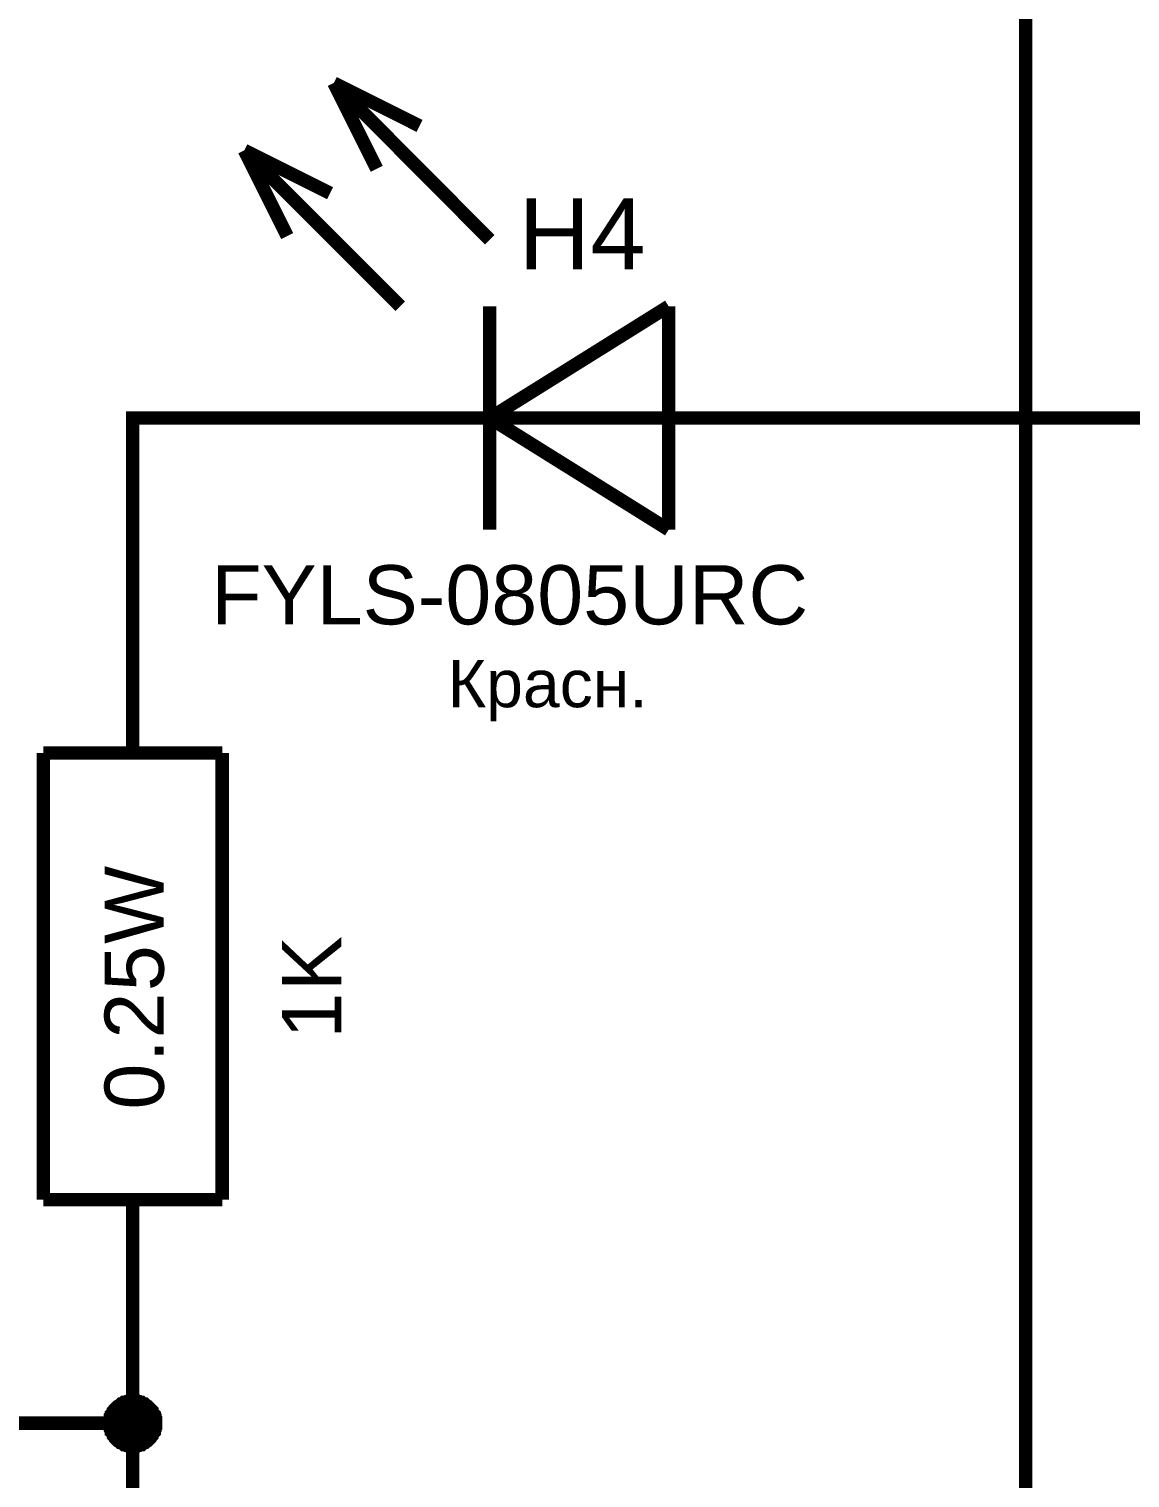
# Model space of a CAD drawing. Header units: millimetres. Extents: x -2024 to 917, y -725 to 13.
# Drawn here: x 369.8 to 394.45, y -640.02 to -607.58 of the extents above; entities that cross this region are included whole.
import ezdxf

# ---------------------------------------------------------------- set-up
doc = ezdxf.new("R2010")
doc.units = ezdxf.units.MM
doc.layers.add('Sheet', color=255, linetype='Continuous')
doc.styles.get("Standard").update_dxf_attribs({"font": 'arial.ttf'})

msp = doc.modelspace()

# ---------------------------------------------------------------- linework, layer by layer
at = {"layer": 'Sheet'}
for points, const_width in [([(372.125, -638.79), (362.128, -638.79), (362.128, -538.791)], 0.3), ([(392.119, -598.801), (392.119, -641.291)], 0.3), ([(380.119, -612.296), (376.627, -608.786)], 0.3), ([(377.587, -610.706), (376.627, -608.786)], 0.3), ([(376.627, -608.786), (378.547, -609.746)], 0.3), ([(378.116, -613.786), (374.624, -610.292)], 0.3), ([(375.584, -612.213), (374.624, -610.292)], 0.3), ([(374.624, -610.292), (376.544, -611.253)], 0.3), ([(380.119, -616.287), (384.124, -613.786)], 0.3), ([(380.119, -613.786), (380.119, -618.787)], 0.3), ([(384.124, -613.786), (384.124, -618.787)], 0.3), ([(377.123, -616.287), (372.125, -616.287), (372.125, -621.287)], 0.3), ([(379.623, -616.287), (377.123, -616.287)], 0.3), ([(384.621, -616.287), (379.623, -616.287)], 0.3), ([(384.124, -618.787), (380.119, -616.287)], 0.3), ([(384.621, -616.287), (387.12, -616.287)], 0.3), ([(404.615, -616.287), (387.12, -616.287)], 0.3), ([(372.125, -623.788), (372.125, -621.287)], 0.3), ([(370.122, -623.788), (374.128, -623.788)], 0.3), ([(370.122, -633.789), (370.122, -623.788)], 0.3), ([(374.128, -633.789), (374.128, -623.788)], 0.3), ([(370.122, -633.789), (374.128, -633.789)], 0.3), ([(372.125, -633.789), (372.125, -636.29)], 0.3), ([(372.125, -641.291), (372.125, -638.79), (372.125, -636.29)], 0.3), ([(371.612, -638.79), (371.612, -638.757), (371.612, -638.741), (371.612, -638.707), (371.628, -638.691), (371.628, -638.658), (371.628, -638.641), (371.645, -638.625), (371.645, -638.592), (371.662, -638.575), (371.678, -638.558), (371.695, -638.525), (371.695, -638.509), (371.711, -638.492), (371.728, -638.476), (371.744, -638.459), (371.761, -638.442), (371.777, -638.426), (371.794, -638.409), (371.827, -638.393), (371.844, -638.376), (371.86, -638.36), (371.877, -638.36), (371.91, -638.343), (371.926, -638.327), (371.943, -638.327), (371.976, -638.31), (371.993, -638.31), (372.026, -638.31), (372.042, -638.293), (372.075, -638.293), (372.092, -638.293), (372.125, -638.293)], 0.3), ([(371.612, -638.79), (371.612, -638.757), (371.612, -638.741), (371.612, -638.707), (371.628, -638.691), (371.628, -638.658), (371.628, -638.641), (371.645, -638.625), (371.645, -638.592), (371.662, -638.575), (371.678, -638.558), (371.695, -638.525), (371.695, -638.509), (371.711, -638.492), (371.728, -638.476), (371.744, -638.459), (371.761, -638.442), (371.777, -638.426), (371.794, -638.409), (371.827, -638.393), (371.844, -638.376), (371.86, -638.36), (371.877, -638.36), (371.91, -638.343), (371.926, -638.327), (371.943, -638.327), (371.976, -638.31), (371.993, -638.31), (372.026, -638.31), (372.042, -638.293), (372.075, -638.293), (372.092, -638.293), (372.125, -638.293)], 0.3), ([(371.612, -638.79), (371.612, -638.757), (371.612, -638.741), (371.612, -638.707), (371.628, -638.691), (371.628, -638.658), (371.628, -638.641), (371.645, -638.625), (371.645, -638.592), (371.662, -638.575), (371.678, -638.558), (371.695, -638.525), (371.695, -638.509), (371.711, -638.492), (371.728, -638.476), (371.744, -638.459), (371.761, -638.442), (371.777, -638.426), (371.794, -638.409), (371.827, -638.393), (371.844, -638.376), (371.86, -638.36), (371.877, -638.36), (371.91, -638.343), (371.926, -638.327), (371.943, -638.327), (371.976, -638.31), (371.993, -638.31), (372.026, -638.31), (372.042, -638.293), (372.075, -638.293), (372.092, -638.293), (372.125, -638.293)], 0.3), ([(371.612, -638.79), (371.612, -638.757), (371.612, -638.741), (371.612, -638.707), (371.628, -638.691), (371.628, -638.658), (371.628, -638.641), (371.645, -638.625), (371.645, -638.592), (371.662, -638.575), (371.678, -638.558), (371.695, -638.525), (371.695, -638.509), (371.711, -638.492), (371.728, -638.476), (371.744, -638.459), (371.761, -638.442), (371.777, -638.426), (371.794, -638.409), (371.827, -638.393), (371.844, -638.376), (371.86, -638.36), (371.877, -638.36), (371.91, -638.343), (371.926, -638.327), (371.943, -638.327), (371.976, -638.31), (371.993, -638.31), (372.026, -638.31), (372.042, -638.293), (372.075, -638.293), (372.092, -638.293), (372.125, -638.293)], 0.3), ([(371.612, -638.79), (371.612, -638.757), (371.612, -638.741), (371.612, -638.707), (371.628, -638.691), (371.628, -638.658), (371.628, -638.641), (371.645, -638.625), (371.645, -638.592), (371.662, -638.575), (371.678, -638.558), (371.695, -638.525), (371.695, -638.509), (371.711, -638.492), (371.728, -638.476), (371.744, -638.459), (371.761, -638.442), (371.777, -638.426), (371.794, -638.409), (371.827, -638.393), (371.844, -638.376), (371.86, -638.36), (371.877, -638.36), (371.91, -638.343), (371.926, -638.327), (371.943, -638.327), (371.976, -638.31), (371.993, -638.31), (372.026, -638.31), (372.042, -638.293), (372.075, -638.293), (372.092, -638.293), (372.125, -638.293)], 0.0991), ([(371.612, -638.79), (371.612, -638.757), (371.612, -638.741), (371.612, -638.707), (371.628, -638.691), (371.628, -638.658), (371.628, -638.641), (371.645, -638.625), (371.645, -638.592), (371.662, -638.575), (371.678, -638.558), (371.695, -638.525), (371.695, -638.509), (371.711, -638.492), (371.728, -638.476), (371.744, -638.459), (371.761, -638.442), (371.777, -638.426), (371.794, -638.409), (371.827, -638.393), (371.844, -638.376), (371.86, -638.36), (371.877, -638.36), (371.91, -638.343), (371.926, -638.327), (371.943, -638.327), (371.976, -638.31), (371.993, -638.31), (372.026, -638.31), (372.042, -638.293), (372.075, -638.293), (372.092, -638.293), (372.125, -638.293)], 0.0991), ([(371.612, -638.79), (371.612, -638.757), (371.612, -638.741), (371.612, -638.707), (371.628, -638.691), (371.628, -638.658), (371.628, -638.641), (371.645, -638.625), (371.645, -638.592), (371.662, -638.575), (371.678, -638.558), (371.695, -638.525), (371.695, -638.509), (371.711, -638.492), (371.728, -638.476), (371.744, -638.459), (371.761, -638.442), (371.777, -638.426), (371.794, -638.409), (371.827, -638.393), (371.844, -638.376), (371.86, -638.36), (371.877, -638.36), (371.91, -638.343), (371.926, -638.327), (371.943, -638.327), (371.976, -638.31), (371.993, -638.31), (372.026, -638.31), (372.042, -638.293), (372.075, -638.293), (372.092, -638.293), (372.125, -638.293)], 0.0991), ([(371.612, -638.79), (371.612, -638.757), (371.612, -638.741), (371.612, -638.707), (371.628, -638.691), (371.628, -638.658), (371.628, -638.641), (371.645, -638.625), (371.645, -638.592), (371.662, -638.575), (371.678, -638.558), (371.695, -638.525), (371.695, -638.509), (371.711, -638.492), (371.728, -638.476), (371.744, -638.459), (371.761, -638.442), (371.777, -638.426), (371.794, -638.409), (371.827, -638.393), (371.844, -638.376), (371.86, -638.36), (371.877, -638.36), (371.91, -638.343), (371.926, -638.327), (371.943, -638.327), (371.976, -638.31), (371.993, -638.31), (372.026, -638.31), (372.042, -638.293), (372.075, -638.293), (372.092, -638.293), (372.125, -638.293)], 0.0991), ([(372.125, -638.293), (372.125, -638.293)], 0.3), ([(372.125, -638.293), (372.158, -638.293), (372.175, -638.293), (372.208, -638.293), (372.224, -638.31), (372.257, -638.31), (372.274, -638.31), (372.307, -638.327), (372.324, -638.327), (372.34, -638.343), (372.373, -638.36), (372.39, -638.36), (372.406, -638.376), (372.423, -638.393), (372.456, -638.409), (372.473, -638.426), (372.489, -638.442), (372.506, -638.459), (372.522, -638.476), (372.539, -638.492), (372.555, -638.509), (372.555, -638.525), (372.572, -638.558), (372.588, -638.575), (372.605, -638.592), (372.605, -638.625), (372.621, -638.641), (372.621, -638.658), (372.621, -638.691), (372.638, -638.707), (372.638, -638.741), (372.638, -638.757), (372.638, -638.79)], 0.3), ([(372.125, -638.293), (372.125, -638.293)], 0.3), ([(372.125, -638.293), (372.158, -638.293), (372.175, -638.293), (372.208, -638.293), (372.224, -638.31), (372.257, -638.31), (372.274, -638.31), (372.307, -638.327), (372.324, -638.327), (372.34, -638.343), (372.373, -638.36), (372.39, -638.36), (372.406, -638.376), (372.423, -638.393), (372.456, -638.409), (372.473, -638.426), (372.489, -638.442), (372.506, -638.459), (372.522, -638.476), (372.539, -638.492), (372.555, -638.509), (372.555, -638.525), (372.572, -638.558), (372.588, -638.575), (372.605, -638.592), (372.605, -638.625), (372.621, -638.641), (372.621, -638.658), (372.621, -638.691), (372.638, -638.707), (372.638, -638.741), (372.638, -638.757), (372.638, -638.79)], 0.3), ([(372.125, -638.293), (372.125, -638.293)], 0.3), ([(372.125, -638.293), (372.158, -638.293), (372.175, -638.293), (372.208, -638.293), (372.224, -638.31), (372.257, -638.31), (372.274, -638.31), (372.307, -638.327), (372.324, -638.327), (372.34, -638.343), (372.373, -638.36), (372.39, -638.36), (372.406, -638.376), (372.423, -638.393), (372.456, -638.409), (372.473, -638.426), (372.489, -638.442), (372.506, -638.459), (372.522, -638.476), (372.539, -638.492), (372.555, -638.509), (372.555, -638.525), (372.572, -638.558), (372.588, -638.575), (372.605, -638.592), (372.605, -638.625), (372.621, -638.641), (372.621, -638.658), (372.621, -638.691), (372.638, -638.707), (372.638, -638.741), (372.638, -638.757), (372.638, -638.79)], 0.3), ([(372.125, -638.293), (372.125, -638.293)], 0.3), ([(372.125, -638.293), (372.158, -638.293), (372.175, -638.293), (372.208, -638.293), (372.224, -638.31), (372.257, -638.31), (372.274, -638.31), (372.307, -638.327), (372.324, -638.327), (372.34, -638.343), (372.373, -638.36), (372.39, -638.36), (372.406, -638.376), (372.423, -638.393), (372.456, -638.409), (372.473, -638.426), (372.489, -638.442), (372.506, -638.459), (372.522, -638.476), (372.539, -638.492), (372.555, -638.509), (372.555, -638.525), (372.572, -638.558), (372.588, -638.575), (372.605, -638.592), (372.605, -638.625), (372.621, -638.641), (372.621, -638.658), (372.621, -638.691), (372.638, -638.707), (372.638, -638.741), (372.638, -638.757), (372.638, -638.79)], 0.3), ([(372.125, -638.293), (372.125, -638.293)], 0.0991), ([(372.125, -638.293), (372.158, -638.293), (372.175, -638.293), (372.208, -638.293), (372.224, -638.31), (372.257, -638.31), (372.274, -638.31), (372.307, -638.327), (372.324, -638.327), (372.34, -638.343), (372.373, -638.36), (372.39, -638.36), (372.406, -638.376), (372.423, -638.393), (372.456, -638.409), (372.473, -638.426), (372.489, -638.442), (372.506, -638.459), (372.522, -638.476), (372.539, -638.492), (372.555, -638.509), (372.555, -638.525), (372.572, -638.558), (372.588, -638.575), (372.605, -638.592), (372.605, -638.625), (372.621, -638.641), (372.621, -638.658), (372.621, -638.691), (372.638, -638.707), (372.638, -638.741), (372.638, -638.757), (372.638, -638.79)], 0.0991), ([(372.125, -638.293), (372.125, -638.293)], 0.0991), ([(372.125, -638.293), (372.158, -638.293), (372.175, -638.293), (372.208, -638.293), (372.224, -638.31), (372.257, -638.31), (372.274, -638.31), (372.307, -638.327), (372.324, -638.327), (372.34, -638.343), (372.373, -638.36), (372.39, -638.36), (372.406, -638.376), (372.423, -638.393), (372.456, -638.409), (372.473, -638.426), (372.489, -638.442), (372.506, -638.459), (372.522, -638.476), (372.539, -638.492), (372.555, -638.509), (372.555, -638.525), (372.572, -638.558), (372.588, -638.575), (372.605, -638.592), (372.605, -638.625), (372.621, -638.641), (372.621, -638.658), (372.621, -638.691), (372.638, -638.707), (372.638, -638.741), (372.638, -638.757), (372.638, -638.79)], 0.0991), ([(372.125, -638.293), (372.125, -638.293)], 0.0991), ([(372.125, -638.293), (372.158, -638.293), (372.175, -638.293), (372.208, -638.293), (372.224, -638.31), (372.257, -638.31), (372.274, -638.31), (372.307, -638.327), (372.324, -638.327), (372.34, -638.343), (372.373, -638.36), (372.39, -638.36), (372.406, -638.376), (372.423, -638.393), (372.456, -638.409), (372.473, -638.426), (372.489, -638.442), (372.506, -638.459), (372.522, -638.476), (372.539, -638.492), (372.555, -638.509), (372.555, -638.525), (372.572, -638.558), (372.588, -638.575), (372.605, -638.592), (372.605, -638.625), (372.621, -638.641), (372.621, -638.658), (372.621, -638.691), (372.638, -638.707), (372.638, -638.741), (372.638, -638.757), (372.638, -638.79)], 0.0991), ([(372.125, -638.293), (372.125, -638.293)], 0.0991), ([(372.125, -638.293), (372.158, -638.293), (372.175, -638.293), (372.208, -638.293), (372.224, -638.31), (372.257, -638.31), (372.274, -638.31), (372.307, -638.327), (372.324, -638.327), (372.34, -638.343), (372.373, -638.36), (372.39, -638.36), (372.406, -638.376), (372.423, -638.393), (372.456, -638.409), (372.473, -638.426), (372.489, -638.442), (372.506, -638.459), (372.522, -638.476), (372.539, -638.492), (372.555, -638.509), (372.555, -638.525), (372.572, -638.558), (372.588, -638.575), (372.605, -638.592), (372.605, -638.625), (372.621, -638.641), (372.621, -638.658), (372.621, -638.691), (372.638, -638.707), (372.638, -638.741), (372.638, -638.757), (372.638, -638.79)], 0.0991), ([(372.125, -639.304), (372.092, -639.304), (372.075, -639.304), (372.042, -639.304), (372.026, -639.287), (371.993, -639.287), (371.976, -639.287), (371.943, -639.27), (371.926, -639.27), (371.91, -639.254), (371.877, -639.237), (371.86, -639.221), (371.844, -639.221), (371.827, -639.204), (371.794, -639.188), (371.777, -639.171), (371.761, -639.155), (371.744, -639.138), (371.728, -639.121), (371.711, -639.088), (371.695, -639.072), (371.695, -639.055), (371.678, -639.039), (371.662, -639.005), (371.645, -638.989), (371.645, -638.972), (371.628, -638.939), (371.628, -638.923), (371.628, -638.89), (371.612, -638.873), (371.612, -638.84), (371.612, -638.823), (371.612, -638.79)], 0.3), ([(371.612, -638.79), (371.612, -638.79)], 0.3), ([(372.125, -639.304), (372.092, -639.304), (372.075, -639.304), (372.042, -639.304), (372.026, -639.287), (371.993, -639.287), (371.976, -639.287), (371.943, -639.27), (371.926, -639.27), (371.91, -639.254), (371.877, -639.237), (371.86, -639.221), (371.844, -639.221), (371.827, -639.204), (371.794, -639.188), (371.777, -639.171), (371.761, -639.155), (371.744, -639.138), (371.728, -639.121), (371.711, -639.088), (371.695, -639.072), (371.695, -639.055), (371.678, -639.039), (371.662, -639.005), (371.645, -638.989), (371.645, -638.972), (371.628, -638.939), (371.628, -638.923), (371.628, -638.89), (371.612, -638.873), (371.612, -638.84), (371.612, -638.823), (371.612, -638.79)], 0.3), ([(371.612, -638.79), (371.612, -638.79)], 0.3), ([(372.125, -639.304), (372.092, -639.304), (372.075, -639.304), (372.042, -639.304), (372.026, -639.287), (371.993, -639.287), (371.976, -639.287), (371.943, -639.27), (371.926, -639.27), (371.91, -639.254), (371.877, -639.237), (371.86, -639.221), (371.844, -639.221), (371.827, -639.204), (371.794, -639.188), (371.777, -639.171), (371.761, -639.155), (371.744, -639.138), (371.728, -639.121), (371.711, -639.088), (371.695, -639.072), (371.695, -639.055), (371.678, -639.039), (371.662, -639.005), (371.645, -638.989), (371.645, -638.972), (371.628, -638.939), (371.628, -638.923), (371.628, -638.89), (371.612, -638.873), (371.612, -638.84), (371.612, -638.823), (371.612, -638.79)], 0.3), ([(371.612, -638.79), (371.612, -638.79)], 0.3), ([(372.125, -639.304), (372.092, -639.304), (372.075, -639.304), (372.042, -639.304), (372.026, -639.287), (371.993, -639.287), (371.976, -639.287), (371.943, -639.27), (371.926, -639.27), (371.91, -639.254), (371.877, -639.237), (371.86, -639.221), (371.844, -639.221), (371.827, -639.204), (371.794, -639.188), (371.777, -639.171), (371.761, -639.155), (371.744, -639.138), (371.728, -639.121), (371.711, -639.088), (371.695, -639.072), (371.695, -639.055), (371.678, -639.039), (371.662, -639.005), (371.645, -638.989), (371.645, -638.972), (371.628, -638.939), (371.628, -638.923), (371.628, -638.89), (371.612, -638.873), (371.612, -638.84), (371.612, -638.823), (371.612, -638.79)], 0.3), ([(371.612, -638.79), (371.612, -638.79)], 0.3), ([(372.125, -639.304), (372.092, -639.304), (372.075, -639.304), (372.042, -639.304), (372.026, -639.287), (371.993, -639.287), (371.976, -639.287), (371.943, -639.27), (371.926, -639.27), (371.91, -639.254), (371.877, -639.237), (371.86, -639.221), (371.844, -639.221), (371.827, -639.204), (371.794, -639.188), (371.777, -639.171), (371.761, -639.155), (371.744, -639.138), (371.728, -639.121), (371.711, -639.088), (371.695, -639.072), (371.695, -639.055), (371.678, -639.039), (371.662, -639.005), (371.645, -638.989), (371.645, -638.972), (371.628, -638.939), (371.628, -638.923), (371.628, -638.89), (371.612, -638.873), (371.612, -638.84), (371.612, -638.823), (371.612, -638.79)], 0.0991), ([(371.612, -638.79), (371.612, -638.79)], 0.0991), ([(372.125, -639.304), (372.092, -639.304), (372.075, -639.304), (372.042, -639.304), (372.026, -639.287), (371.993, -639.287), (371.976, -639.287), (371.943, -639.27), (371.926, -639.27), (371.91, -639.254), (371.877, -639.237), (371.86, -639.221), (371.844, -639.221), (371.827, -639.204), (371.794, -639.188), (371.777, -639.171), (371.761, -639.155), (371.744, -639.138), (371.728, -639.121), (371.711, -639.088), (371.695, -639.072), (371.695, -639.055), (371.678, -639.039), (371.662, -639.005), (371.645, -638.989), (371.645, -638.972), (371.628, -638.939), (371.628, -638.923), (371.628, -638.89), (371.612, -638.873), (371.612, -638.84), (371.612, -638.823), (371.612, -638.79)], 0.0991), ([(371.612, -638.79), (371.612, -638.79)], 0.0991), ([(372.125, -639.304), (372.092, -639.304), (372.075, -639.304), (372.042, -639.304), (372.026, -639.287), (371.993, -639.287), (371.976, -639.287), (371.943, -639.27), (371.926, -639.27), (371.91, -639.254), (371.877, -639.237), (371.86, -639.221), (371.844, -639.221), (371.827, -639.204), (371.794, -639.188), (371.777, -639.171), (371.761, -639.155), (371.744, -639.138), (371.728, -639.121), (371.711, -639.088), (371.695, -639.072), (371.695, -639.055), (371.678, -639.039), (371.662, -639.005), (371.645, -638.989), (371.645, -638.972), (371.628, -638.939), (371.628, -638.923), (371.628, -638.89), (371.612, -638.873), (371.612, -638.84), (371.612, -638.823), (371.612, -638.79)], 0.0991), ([(371.612, -638.79), (371.612, -638.79)], 0.0991), ([(372.125, -639.304), (372.092, -639.304), (372.075, -639.304), (372.042, -639.304), (372.026, -639.287), (371.993, -639.287), (371.976, -639.287), (371.943, -639.27), (371.926, -639.27), (371.91, -639.254), (371.877, -639.237), (371.86, -639.221), (371.844, -639.221), (371.827, -639.204), (371.794, -639.188), (371.777, -639.171), (371.761, -639.155), (371.744, -639.138), (371.728, -639.121), (371.711, -639.088), (371.695, -639.072), (371.695, -639.055), (371.678, -639.039), (371.662, -639.005), (371.645, -638.989), (371.645, -638.972), (371.628, -638.939), (371.628, -638.923), (371.628, -638.89), (371.612, -638.873), (371.612, -638.84), (371.612, -638.823), (371.612, -638.79)], 0.0991), ([(371.612, -638.79), (371.612, -638.79)], 0.0991), ([(372.638, -638.79), (372.638, -638.823), (372.638, -638.84), (372.638, -638.873), (372.621, -638.89), (372.621, -638.923), (372.621, -638.939), (372.605, -638.972), (372.605, -638.989), (372.588, -639.005), (372.572, -639.039), (372.555, -639.055), (372.555, -639.072), (372.539, -639.088), (372.522, -639.121), (372.506, -639.138), (372.489, -639.155), (372.473, -639.171), (372.456, -639.188), (372.423, -639.204), (372.406, -639.221), (372.39, -639.221), (372.373, -639.237), (372.34, -639.254), (372.324, -639.27), (372.307, -639.27), (372.274, -639.287), (372.257, -639.287), (372.224, -639.287), (372.208, -639.304), (372.175, -639.304), (372.158, -639.304), (372.125, -639.304)], 0.3), ([(372.638, -638.79), (372.638, -638.823), (372.638, -638.84), (372.638, -638.873), (372.621, -638.89), (372.621, -638.923), (372.621, -638.939), (372.605, -638.972), (372.605, -638.989), (372.588, -639.005), (372.572, -639.039), (372.555, -639.055), (372.555, -639.072), (372.539, -639.088), (372.522, -639.121), (372.506, -639.138), (372.489, -639.155), (372.473, -639.171), (372.456, -639.188), (372.423, -639.204), (372.406, -639.221), (372.39, -639.221), (372.373, -639.237), (372.34, -639.254), (372.324, -639.27), (372.307, -639.27), (372.274, -639.287), (372.257, -639.287), (372.224, -639.287), (372.208, -639.304), (372.175, -639.304), (372.158, -639.304), (372.125, -639.304)], 0.3), ([(372.638, -638.79), (372.638, -638.823), (372.638, -638.84), (372.638, -638.873), (372.621, -638.89), (372.621, -638.923), (372.621, -638.939), (372.605, -638.972), (372.605, -638.989), (372.588, -639.005), (372.572, -639.039), (372.555, -639.055), (372.555, -639.072), (372.539, -639.088), (372.522, -639.121), (372.506, -639.138), (372.489, -639.155), (372.473, -639.171), (372.456, -639.188), (372.423, -639.204), (372.406, -639.221), (372.39, -639.221), (372.373, -639.237), (372.34, -639.254), (372.324, -639.27), (372.307, -639.27), (372.274, -639.287), (372.257, -639.287), (372.224, -639.287), (372.208, -639.304), (372.175, -639.304), (372.158, -639.304), (372.125, -639.304)], 0.3), ([(372.638, -638.79), (372.638, -638.823), (372.638, -638.84), (372.638, -638.873), (372.621, -638.89), (372.621, -638.923), (372.621, -638.939), (372.605, -638.972), (372.605, -638.989), (372.588, -639.005), (372.572, -639.039), (372.555, -639.055), (372.555, -639.072), (372.539, -639.088), (372.522, -639.121), (372.506, -639.138), (372.489, -639.155), (372.473, -639.171), (372.456, -639.188), (372.423, -639.204), (372.406, -639.221), (372.39, -639.221), (372.373, -639.237), (372.34, -639.254), (372.324, -639.27), (372.307, -639.27), (372.274, -639.287), (372.257, -639.287), (372.224, -639.287), (372.208, -639.304), (372.175, -639.304), (372.158, -639.304), (372.125, -639.304)], 0.3), ([(372.638, -638.79), (372.638, -638.823), (372.638, -638.84), (372.638, -638.873), (372.621, -638.89), (372.621, -638.923), (372.621, -638.939), (372.605, -638.972), (372.605, -638.989), (372.588, -639.005), (372.572, -639.039), (372.555, -639.055), (372.555, -639.072), (372.539, -639.088), (372.522, -639.121), (372.506, -639.138), (372.489, -639.155), (372.473, -639.171), (372.456, -639.188), (372.423, -639.204), (372.406, -639.221), (372.39, -639.221), (372.373, -639.237), (372.34, -639.254), (372.324, -639.27), (372.307, -639.27), (372.274, -639.287), (372.257, -639.287), (372.224, -639.287), (372.208, -639.304), (372.175, -639.304), (372.158, -639.304), (372.125, -639.304)], 0.0991), ([(372.638, -638.79), (372.638, -638.823), (372.638, -638.84), (372.638, -638.873), (372.621, -638.89), (372.621, -638.923), (372.621, -638.939), (372.605, -638.972), (372.605, -638.989), (372.588, -639.005), (372.572, -639.039), (372.555, -639.055), (372.555, -639.072), (372.539, -639.088), (372.522, -639.121), (372.506, -639.138), (372.489, -639.155), (372.473, -639.171), (372.456, -639.188), (372.423, -639.204), (372.406, -639.221), (372.39, -639.221), (372.373, -639.237), (372.34, -639.254), (372.324, -639.27), (372.307, -639.27), (372.274, -639.287), (372.257, -639.287), (372.224, -639.287), (372.208, -639.304), (372.175, -639.304), (372.158, -639.304), (372.125, -639.304)], 0.0991), ([(372.638, -638.79), (372.638, -638.823), (372.638, -638.84), (372.638, -638.873), (372.621, -638.89), (372.621, -638.923), (372.621, -638.939), (372.605, -638.972), (372.605, -638.989), (372.588, -639.005), (372.572, -639.039), (372.555, -639.055), (372.555, -639.072), (372.539, -639.088), (372.522, -639.121), (372.506, -639.138), (372.489, -639.155), (372.473, -639.171), (372.456, -639.188), (372.423, -639.204), (372.406, -639.221), (372.39, -639.221), (372.373, -639.237), (372.34, -639.254), (372.324, -639.27), (372.307, -639.27), (372.274, -639.287), (372.257, -639.287), (372.224, -639.287), (372.208, -639.304), (372.175, -639.304), (372.158, -639.304), (372.125, -639.304)], 0.0991), ([(372.638, -638.79), (372.638, -638.823), (372.638, -638.84), (372.638, -638.873), (372.621, -638.89), (372.621, -638.923), (372.621, -638.939), (372.605, -638.972), (372.605, -638.989), (372.588, -639.005), (372.572, -639.039), (372.555, -639.055), (372.555, -639.072), (372.539, -639.088), (372.522, -639.121), (372.506, -639.138), (372.489, -639.155), (372.473, -639.171), (372.456, -639.188), (372.423, -639.204), (372.406, -639.221), (372.39, -639.221), (372.373, -639.237), (372.34, -639.254), (372.324, -639.27), (372.307, -639.27), (372.274, -639.287), (372.257, -639.287), (372.224, -639.287), (372.208, -639.304), (372.175, -639.304), (372.158, -639.304), (372.125, -639.304)], 0.0991), ([(372.638, -638.79), (372.638, -638.79), (372.638, -638.79), (372.638, -638.79), (372.638, -638.79), (372.638, -638.79), (372.638, -638.79), (372.638, -638.79), (372.638, -638.79), (372.638, -638.79), (372.638, -638.79), (372.638, -638.79), (372.638, -638.79), (372.638, -638.79), (372.638, -638.79), (372.638, -638.79), (372.638, -638.79), (372.638, -638.79), (372.638, -638.79), (372.638, -638.79), (372.638, -638.79), (372.638, -638.79), (372.638, -638.79), (372.638, -638.79), (372.638, -638.79), (372.638, -638.79), (372.638, -638.79), (372.638, -638.79), (372.638, -638.79), (372.638, -638.79), (372.638, -638.79), (372.638, -638.79), (372.638, -638.79)], 0.3), ([(372.638, -638.79), (372.638, -638.79)], 0.3), ([(372.638, -638.79), (372.638, -638.79), (372.638, -638.79), (372.638, -638.79), (372.638, -638.79), (372.638, -638.79), (372.638, -638.79), (372.638, -638.79), (372.638, -638.79), (372.638, -638.79), (372.638, -638.79), (372.638, -638.79), (372.638, -638.79), (372.638, -638.79), (372.638, -638.79), (372.638, -638.79), (372.638, -638.79), (372.638, -638.79), (372.638, -638.79), (372.638, -638.79), (372.638, -638.79), (372.638, -638.79), (372.638, -638.79), (372.638, -638.79), (372.638, -638.79), (372.638, -638.79), (372.638, -638.79), (372.638, -638.79), (372.638, -638.79), (372.638, -638.79), (372.638, -638.79), (372.638, -638.79), (372.638, -638.79)], 0.3), ([(372.638, -638.79), (372.638, -638.79)], 0.3), ([(372.638, -638.79), (372.638, -638.79), (372.638, -638.79), (372.638, -638.79), (372.638, -638.79), (372.638, -638.79), (372.638, -638.79), (372.638, -638.79), (372.638, -638.79), (372.638, -638.79), (372.638, -638.79), (372.638, -638.79), (372.638, -638.79), (372.638, -638.79), (372.638, -638.79), (372.638, -638.79), (372.638, -638.79), (372.638, -638.79), (372.638, -638.79), (372.638, -638.79), (372.638, -638.79), (372.638, -638.79), (372.638, -638.79), (372.638, -638.79), (372.638, -638.79), (372.638, -638.79), (372.638, -638.79), (372.638, -638.79), (372.638, -638.79), (372.638, -638.79), (372.638, -638.79), (372.638, -638.79), (372.638, -638.79)], 0.3), ([(372.638, -638.79), (372.638, -638.79)], 0.3), ([(372.638, -638.79), (372.638, -638.79), (372.638, -638.79), (372.638, -638.79), (372.638, -638.79), (372.638, -638.79), (372.638, -638.79), (372.638, -638.79), (372.638, -638.79), (372.638, -638.79), (372.638, -638.79), (372.638, -638.79), (372.638, -638.79), (372.638, -638.79), (372.638, -638.79), (372.638, -638.79), (372.638, -638.79), (372.638, -638.79), (372.638, -638.79), (372.638, -638.79), (372.638, -638.79), (372.638, -638.79), (372.638, -638.79), (372.638, -638.79), (372.638, -638.79), (372.638, -638.79), (372.638, -638.79), (372.638, -638.79), (372.638, -638.79), (372.638, -638.79), (372.638, -638.79), (372.638, -638.79), (372.638, -638.79)], 0.3), ([(372.638, -638.79), (372.638, -638.79)], 0.3), ([(372.638, -638.79), (372.638, -638.79), (372.638, -638.79), (372.638, -638.79), (372.638, -638.79), (372.638, -638.79), (372.638, -638.79), (372.638, -638.79), (372.638, -638.79), (372.638, -638.79), (372.638, -638.79), (372.638, -638.79), (372.638, -638.79), (372.638, -638.79), (372.638, -638.79), (372.638, -638.79), (372.638, -638.79), (372.638, -638.79), (372.638, -638.79), (372.638, -638.79), (372.638, -638.79), (372.638, -638.79), (372.638, -638.79), (372.638, -638.79), (372.638, -638.79), (372.638, -638.79), (372.638, -638.79), (372.638, -638.79), (372.638, -638.79), (372.638, -638.79), (372.638, -638.79), (372.638, -638.79), (372.638, -638.79)], 0.0991), ([(372.638, -638.79), (372.638, -638.79)], 0.0991), ([(372.638, -638.79), (372.638, -638.79), (372.638, -638.79), (372.638, -638.79), (372.638, -638.79), (372.638, -638.79), (372.638, -638.79), (372.638, -638.79), (372.638, -638.79), (372.638, -638.79), (372.638, -638.79), (372.638, -638.79), (372.638, -638.79), (372.638, -638.79), (372.638, -638.79), (372.638, -638.79), (372.638, -638.79), (372.638, -638.79), (372.638, -638.79), (372.638, -638.79), (372.638, -638.79), (372.638, -638.79), (372.638, -638.79), (372.638, -638.79), (372.638, -638.79), (372.638, -638.79), (372.638, -638.79), (372.638, -638.79), (372.638, -638.79), (372.638, -638.79), (372.638, -638.79), (372.638, -638.79), (372.638, -638.79)], 0.0991), ([(372.638, -638.79), (372.638, -638.79)], 0.0991), ([(372.638, -638.79), (372.638, -638.79), (372.638, -638.79), (372.638, -638.79), (372.638, -638.79), (372.638, -638.79), (372.638, -638.79), (372.638, -638.79), (372.638, -638.79), (372.638, -638.79), (372.638, -638.79), (372.638, -638.79), (372.638, -638.79), (372.638, -638.79), (372.638, -638.79), (372.638, -638.79), (372.638, -638.79), (372.638, -638.79), (372.638, -638.79), (372.638, -638.79), (372.638, -638.79), (372.638, -638.79), (372.638, -638.79), (372.638, -638.79), (372.638, -638.79), (372.638, -638.79), (372.638, -638.79), (372.638, -638.79), (372.638, -638.79), (372.638, -638.79), (372.638, -638.79), (372.638, -638.79), (372.638, -638.79)], 0.0991), ([(372.638, -638.79), (372.638, -638.79)], 0.0991), ([(372.638, -638.79), (372.638, -638.79), (372.638, -638.79), (372.638, -638.79), (372.638, -638.79), (372.638, -638.79), (372.638, -638.79), (372.638, -638.79), (372.638, -638.79), (372.638, -638.79), (372.638, -638.79), (372.638, -638.79), (372.638, -638.79), (372.638, -638.79), (372.638, -638.79), (372.638, -638.79), (372.638, -638.79), (372.638, -638.79), (372.638, -638.79), (372.638, -638.79), (372.638, -638.79), (372.638, -638.79), (372.638, -638.79), (372.638, -638.79), (372.638, -638.79), (372.638, -638.79), (372.638, -638.79), (372.638, -638.79), (372.638, -638.79), (372.638, -638.79), (372.638, -638.79), (372.638, -638.79), (372.638, -638.79)], 0.0991), ([(372.638, -638.79), (372.638, -638.79)], 0.0991)]:
    msp.add_lwpolyline(points, dxfattribs=dict(at, const_width=const_width))
at = {"layer": 'Sheet', "const_width": 0.508}
msp.add_lwpolyline([(371.832, -638.786, 1), (372.34, -638.786, 1)], format="xyb", close=True, dxfattribs=at)

# ---------------------------------------------------------------- texts
at = {"layer": 'Sheet'}
for s, height, p in [('H4', 1.5897, (380.765, -612.958)), ('FYLS-0805URC', 1.32471, (373.879, -620.907)), ('Красн.', 1.0598, (379.176, -622.761))]:
    msp.add_text(s, height=height, dxfattribs=at).set_placement(p)
for s, p in [('W', (372.82, -628.06)), ('K', (376.792, -629.12)), ('5', (372.82, -629.12)), ('2', (372.82, -630.18)), ('1', (376.792, -630.18)), ('.', (372.82, -630.709)), ('0', (372.82, -631.769))]:
    msp.add_text(s, height=1.325, rotation=90, dxfattribs=at).set_placement(p)

doc.saveas('drawing.dxf')
